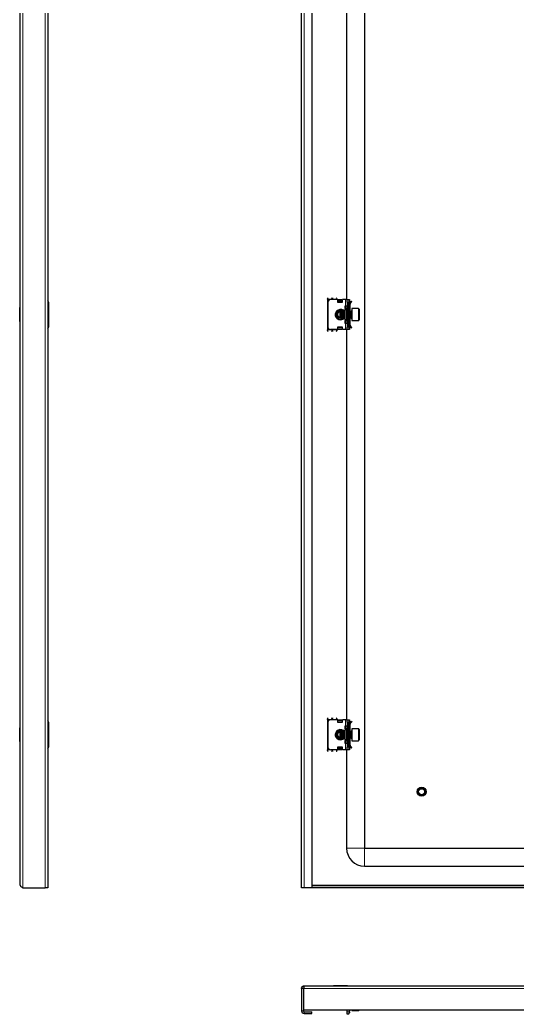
# Model space of a CAD drawing. Header units: millimetres. Extents: x -237 to 1691, y -491 to 1192.
# Drawn here: x 862 to 1276, y -465 to 364 of the extents above; entities that cross this region are included whole.
import ezdxf

# ---------------------------------------------------------------- set-up
doc = ezdxf.new("R2010")
doc.units = ezdxf.units.MM

msp = doc.modelspace()

# ---------------------------------------------------------------- linework, layer by layer
at = {"color": 8, "linetype": 'Continuous', "lineweight": 18}
for p, q in [((864.35, -359.46), (864.35, 995.54)), ((883.15, -359.46), (883.15, 995.54)), ((1098.82, 995.54), (1098.82, -359.46)), ((1118.22, 130.79), (1122.22, 130.79)), ((1122.22, 130.79), (1126.22, 130.79)), ((1130.47, 128.89), (1126.97, 128.89)), ((1133.22, 130.54), (1133.22, 125.04)), ((1133.72, 125.04), (1133.72, 123.29)), ((1135.72, 128.54), (1134.72, 128.54)), ((1136.72, 129.04), (1136.93, 129.24)), ((1136.72, 128.54), (1137.22, 128.54)), ((1134.22, 114.04), (1134.22, 122.04)), ((1138.47, 115.04), (1138.47, 121.04)), ((1144.12, 113.42), (1144.12, 123.04)), ((1133.22, 111.04), (1133.22, 105.54)), ((1133.72, 112.79), (1133.72, 111.04)), ((1144.12, 113.04), (1144.12, 113.42)), ((1118.22, 105.29), (1122.22, 105.29)), ((1126.22, 105.29), (1122.22, 105.29)), ((1126.97, 107.18), (1130.47, 107.18)), ((1134.72, 107.54), (1135.72, 107.54)), ((1136.72, 107.54), (1137.22, 107.54)), ((1136.72, 107.04), (1136.93, 106.83)), ((1118.22, -219.21), (1122.22, -219.21)), ((1122.22, -219.21), (1126.22, -219.21)), ((1130.47, -221.11), (1126.97, -221.11)), ((1133.22, -219.46), (1133.22, -224.96)), ((1135.72, -221.46), (1134.72, -221.46)), ((1136.72, -220.96), (1136.93, -220.76)), ((1136.72, -221.46), (1137.22, -221.46)), ((1133.72, -224.96), (1133.72, -226.71)), ((1134.22, -235.96), (1134.22, -227.96)), ((1138.47, -234.96), (1138.47, -228.96)), ((1144.12, -236.58), (1144.12, -226.96)), ((1133.22, -238.96), (1133.22, -244.46)), ((1133.72, -237.21), (1133.72, -238.96)), ((1144.12, -236.96), (1144.12, -236.58)), ((1118.22, -244.71), (1122.22, -244.71)), ((1126.22, -244.71), (1122.22, -244.71)), ((1126.97, -242.82), (1130.47, -242.82)), ((1134.72, -242.46), (1135.72, -242.46)), ((1136.72, -242.46), (1137.22, -242.46)), ((1136.72, -242.96), (1136.93, -243.17)), ((1149.22, -326.46), (1134.22, -326.46)), ((1149.22, -326.46), (1149.22, -341.46)), ((1682.22, -357.36), (1105.22, -357.36)), ((1098.42, -443.36), (1689.02, -443.36)), ((1098.22, -462.16), (1096.72, -462.16)), ((1098.82, -462.76), (1098.82, -464.26)), ((1134.72, -462.76), (1136.72, -462.76)), ((1144.12, -461.76), (1144.12, -461.26))]:
    msp.add_line(p, q, dxfattribs=at)
at = {"color": 7, "linetype": 'Continuous', "lineweight": 25}
for p, q in [((885.25, 995.54), (885.25, -359.46)), ((1096.72, -359.46), (1096.72, 995.54)), ((1105.22, 995.54), (1105.22, -359.46)), ((862.25, -357.36), (862.25, 993.44)), ((1149.22, 962.54), (1149.22, -326.46)), ((1134.22, 505.54), (1134.22, 130.54)), ((885.75, 128.54), (885.75, 107.54)), ((1118.22, 130.79), (1118.22, 105.29)), ((1118.72, 128.54), (1118.72, 107.54)), ((1126.72, 130.54), (1120.72, 130.54)), ((1126.22, 130.79), (1126.22, 130.54)), ((1126.72, 130.54), (1126.72, 128.54)), ((1126.92, 130.42), (1126.72, 130.42)), ((1126.72, 128.54), (1130.72, 128.54)), ((1126.92, 128.54), (1126.92, 130.42)), ((1126.97, 130.16), (1127.47, 130.51)), ((1127.47, 130.16), (1126.97, 129.81)), ((1126.97, 129.81), (1126.97, 130.16)), ((1126.97, 128.89), (1126.97, 129.81)), ((1126.97, 128.54), (1126.97, 128.89)), ((1127.47, 130.51), (1127.47, 130.16)), ((1127.47, 130.51), (1129.97, 130.51)), ((1127.47, 130.16), (1129.97, 130.16)), ((1129.97, 130.16), (1129.97, 130.51)), ((1129.97, 130.51), (1130.47, 130.16)), ((1130.47, 129.81), (1129.97, 130.16)), ((1130.47, 130.16), (1130.47, 129.81)), ((1130.47, 129.81), (1130.47, 128.89)), ((1130.47, 128.89), (1130.47, 128.54)), ((1133.22, 130.54), (1130.72, 130.54)), ((1130.72, 128.54), (1130.72, 130.54)), ((1132.72, 125.04), (1132.72, 123.04)), ((1133.22, 125.04), (1132.72, 125.04)), ((1134.72, 130.54), (1133.22, 130.54)), ((1134.72, 125.04), (1133.22, 125.04)), ((1134.72, 130.54), (1136.72, 130.54)), ((1134.72, 128.54), (1134.72, 130.54)), ((1134.72, 128.54), (1134.72, 107.54)), ((1135.72, 107.54), (1135.72, 128.54)), ((1136.72, 130.54), (1136.72, 130.27)), ((1136.72, 130.27), (1136.72, 105.81)), ((1136.72, 129.45), (1136.93, 129.24)), ((1137.22, 126.79), (1136.72, 126.79)), ((1137.22, 128.54), (1137.22, 128.08)), ((1137.22, 123.29), (1137.22, 126.79)), ((1137.3, 128.2), (1138.28, 129.18)), ((1137.66, 127.85), (1137.3, 128.2)), ((1137.66, 127.85), (1138.63, 128.82)), ((1138.28, 129.18), (1138.63, 128.82)), ((862.25, 123.82), (861.95, 123.82)), ((861.95, 115.89), (861.95, 123.82)), ((1129.02, 120.79), (1128.2, 120.6)), ((1129.27, 121.04), (1128.72, 120.48)), ((1128.72, 120.48), (1128.72, 115.78)), ((1129.33, 121.04), (1129.27, 121.04)), ((1129.27, 121.04), (1129.27, 115.26)), ((1129.72, 120.48), (1129.33, 121.04)), ((1129.33, 121.04), (1129.33, 119.18)), ((1129.33, 119.18), (1129.33, 115.04)), ((1129.88, 120.72), (1129.51, 120.78)), ((1130.11, 121.04), (1129.72, 120.48)), ((1129.72, 120.48), (1129.72, 118.97)), ((1129.72, 118.97), (1129.72, 115.59)), ((1130.33, 121.04), (1130.11, 121.04)), ((1130.11, 121.04), (1130.11, 119.18)), ((1130.11, 119.18), (1130.11, 115.04)), ((1130.72, 120.48), (1130.33, 121.04)), ((1130.33, 121.04), (1130.33, 119.18)), ((1130.33, 119.18), (1130.33, 115.04)), ((1130.55, 120.73), (1130.79, 120.59)), ((1131.11, 121.04), (1130.72, 120.48)), ((1130.72, 120.48), (1130.72, 118.97)), ((1130.72, 118.97), (1130.72, 115.59)), ((1131.33, 121.04), (1131.11, 121.04)), ((1131.11, 121.04), (1131.11, 119.18)), ((1131.11, 119.18), (1131.11, 115.04)), ((1131.72, 120.48), (1131.33, 121.04)), ((1131.33, 121.04), (1131.33, 119.18)), ((1131.33, 119.18), (1131.33, 115.04)), ((1132.11, 121.04), (1131.72, 120.48)), ((1131.72, 120.48), (1131.72, 118.97)), ((1131.72, 118.97), (1131.72, 115.59)), ((1132.33, 121.04), (1132.11, 121.04)), ((1132.11, 121.04), (1132.11, 119.18)), ((1132.11, 119.18), (1132.11, 115.04)), ((1132.72, 120.48), (1132.33, 121.04)), ((1132.33, 121.04), (1132.33, 119.18)), ((1132.33, 119.18), (1132.33, 115.04)), ((1132.72, 123.29), (1133.72, 123.29)), ((1132.72, 123.04), (1134.39, 122.07)), ((1134.22, 122.04), (1132.72, 122.04)), ((1132.72, 122.04), (1132.72, 114.04)), ((1133.72, 123.29), (1134.22, 123.29)), ((1134.22, 123.29), (1134.22, 122.17)), ((1137.22, 123.29), (1136.72, 123.29)), ((1137.11, 121.04), (1136.72, 120.48)), ((1137.33, 121.04), (1137.11, 121.04)), ((1137.11, 121.04), (1137.11, 119.18)), ((1137.11, 119.18), (1137.11, 115.04)), ((1137.22, 121.04), (1137.22, 123.29)), ((1137.72, 120.48), (1137.33, 121.04)), ((1137.33, 121.04), (1137.33, 119.18)), ((1137.33, 119.18), (1137.33, 115.04)), ((1138.11, 121.04), (1137.72, 120.48)), ((1137.72, 120.48), (1137.72, 118.97)), ((1137.72, 118.97), (1137.72, 115.59)), ((1138.47, 121.04), (1138.11, 121.04)), ((1138.11, 121.04), (1138.11, 119.18)), ((1138.11, 119.18), (1138.11, 115.04)), ((1144.12, 123.04), (1138.72, 123.04)), ((1138.72, 123.04), (1138.72, 113.42)), ((1144.72, 122.44), (1144.72, 113.97)), ((861.95, 112.25), (861.95, 115.89)), ((861.95, 112.25), (862.25, 112.25)), ((1128.72, 115.78), (1128.72, 115.59)), ((1128.72, 115.59), (1129.27, 115.04)), ((1129.27, 115.26), (1129.27, 115.04)), ((1129.27, 115.04), (1129.33, 115.04)), ((1129.33, 115.04), (1129.72, 115.59)), ((1129.72, 115.59), (1130.11, 115.04)), ((1130.11, 115.04), (1130.33, 115.04)), ((1130.33, 115.04), (1130.72, 115.59)), ((1130.79, 115.48), (1130.55, 115.35)), ((1130.72, 115.59), (1131.11, 115.04)), ((1131.11, 115.04), (1131.33, 115.04)), ((1131.33, 115.04), (1131.72, 115.59)), ((1131.72, 115.59), (1132.11, 115.04)), ((1132.11, 115.04), (1132.33, 115.04)), ((1132.33, 115.04), (1132.72, 115.59)), ((1132.72, 114.04), (1134.22, 114.04)), ((1134.39, 114.01), (1132.72, 113.04)), ((1132.72, 113.04), (1132.72, 111.04)), ((1133.72, 112.79), (1132.72, 112.79)), ((1132.72, 111.04), (1133.22, 111.04)), ((1133.22, 111.04), (1134.72, 111.04)), ((1134.22, 112.79), (1133.72, 112.79)), ((1134.22, 113.9), (1134.22, 112.79)), ((1136.72, 115.59), (1137.11, 115.04)), ((1136.72, 112.79), (1137.22, 112.79)), ((1137.22, 109.29), (1136.72, 109.29)), ((1137.11, 115.04), (1137.33, 115.04)), ((1137.22, 112.79), (1137.22, 115.04)), ((1137.22, 109.29), (1137.22, 112.79)), ((1137.22, 107.54), (1137.22, 107.93)), ((1137.66, 108.23), (1137.3, 107.87)), ((1137.3, 107.87), (1138.28, 106.9)), ((1137.33, 115.04), (1137.72, 115.59)), ((1137.66, 108.23), (1138.63, 107.25)), ((1137.72, 115.59), (1138.11, 115.04)), ((1138.11, 115.04), (1138.47, 115.04)), ((1138.72, 113.42), (1138.72, 113.04)), ((1138.72, 113.04), (1144.12, 113.04)), ((1144.72, 113.97), (1144.72, 113.64)), ((1126.72, 105.54), (1120.72, 105.54)), ((1126.22, 105.54), (1126.22, 105.29)), ((1130.72, 107.54), (1126.72, 107.54)), ((1126.72, 107.54), (1126.72, 105.54)), ((1126.72, 105.66), (1126.92, 105.66)), ((1126.92, 105.66), (1126.92, 107.54)), ((1126.97, 107.18), (1126.97, 107.54)), ((1126.97, 106.27), (1126.97, 107.18)), ((1126.97, 106.27), (1127.47, 105.92)), ((1126.97, 105.92), (1126.97, 106.27)), ((1127.47, 105.56), (1126.97, 105.92)), ((1129.97, 105.92), (1127.47, 105.92)), ((1127.47, 105.92), (1127.47, 105.56)), ((1129.97, 105.56), (1127.47, 105.56)), ((1129.97, 105.92), (1130.47, 106.27)), ((1129.97, 105.56), (1129.97, 105.92)), ((1130.47, 105.92), (1129.97, 105.56)), ((1130.47, 107.54), (1130.47, 107.18)), ((1130.47, 107.18), (1130.47, 106.27)), ((1130.47, 106.27), (1130.47, 105.92)), ((1130.72, 105.54), (1130.72, 107.54)), ((1133.22, 105.54), (1130.72, 105.54)), ((1134.72, 105.54), (1133.22, 105.54)), ((1134.22, 105.54), (1134.22, -219.46)), ((1134.72, 105.54), (1134.72, 107.54)), ((1136.72, 105.54), (1134.72, 105.54)), ((1136.93, 106.83), (1136.72, 106.62)), ((1136.72, 105.81), (1136.72, 105.54)), ((1138.28, 106.9), (1138.63, 107.25)), ((885.75, -221.46), (885.75, -242.46)), ((1118.22, -219.21), (1118.22, -244.71)), ((1118.72, -221.46), (1118.72, -242.46)), ((1126.72, -219.46), (1120.72, -219.46)), ((1126.22, -219.21), (1126.22, -219.46)), ((1126.72, -219.46), (1126.72, -221.46)), ((1126.92, -219.58), (1126.72, -219.58)), ((1126.72, -221.46), (1130.72, -221.46)), ((1126.92, -221.46), (1126.92, -219.58)), ((1126.97, -219.84), (1127.47, -219.49)), ((1127.47, -219.84), (1126.97, -220.19)), ((1126.97, -220.19), (1126.97, -219.84)), ((1126.97, -221.11), (1126.97, -220.19)), ((1126.97, -221.46), (1126.97, -221.11)), ((1127.47, -219.49), (1127.47, -219.84)), ((1127.47, -219.49), (1129.97, -219.49)), ((1127.47, -219.84), (1129.97, -219.84)), ((1129.97, -219.84), (1129.97, -219.49)), ((1129.97, -219.49), (1130.47, -219.84)), ((1130.47, -220.19), (1129.97, -219.84)), ((1130.47, -219.84), (1130.47, -220.19)), ((1130.47, -220.19), (1130.47, -221.11)), ((1130.47, -221.11), (1130.47, -221.46)), ((1133.22, -219.46), (1130.72, -219.46)), ((1130.72, -221.46), (1130.72, -219.46)), ((1134.72, -219.46), (1133.22, -219.46)), ((1134.72, -221.46), (1134.72, -219.46)), ((1134.72, -219.46), (1136.72, -219.46)), ((1134.72, -221.46), (1134.72, -242.46)), ((1135.72, -242.46), (1135.72, -221.46)), ((1136.72, -219.46), (1136.72, -219.73)), ((1136.72, -219.73), (1136.72, -244.19)), ((1136.72, -220.55), (1136.93, -220.76)), ((1137.22, -223.21), (1136.72, -223.21)), ((1137.22, -221.46), (1137.22, -221.92)), ((1137.22, -226.71), (1137.22, -223.21)), ((1137.3, -221.8), (1138.28, -220.82)), ((1137.66, -222.15), (1137.3, -221.8)), ((1137.66, -222.15), (1138.63, -221.18)), ((1138.28, -220.82), (1138.63, -221.18)), ((862.25, -226.18), (861.95, -226.18)), ((861.95, -234.11), (861.95, -226.18)), ((1129.02, -229.21), (1128.2, -229.4)), ((1129.27, -228.96), (1128.72, -229.52)), ((1128.72, -229.52), (1128.72, -234.22)), ((1129.33, -228.96), (1129.27, -228.96)), ((1129.27, -228.96), (1129.27, -234.74)), ((1129.72, -229.52), (1129.33, -228.96)), ((1129.33, -228.96), (1129.33, -230.82)), ((1129.33, -230.82), (1129.33, -234.96)), ((1129.88, -229.28), (1129.51, -229.22)), ((1130.11, -228.96), (1129.72, -229.52)), ((1129.72, -229.52), (1129.72, -231.03)), ((1129.72, -231.03), (1129.72, -234.41)), ((1130.33, -228.96), (1130.11, -228.96)), ((1130.11, -228.96), (1130.11, -230.82)), ((1130.11, -230.82), (1130.11, -234.96)), ((1130.72, -229.52), (1130.33, -228.96)), ((1130.33, -228.96), (1130.33, -230.82)), ((1130.33, -230.82), (1130.33, -234.96)), ((1130.55, -229.27), (1130.79, -229.41)), ((1131.11, -228.96), (1130.72, -229.52)), ((1130.72, -229.52), (1130.72, -231.03)), ((1130.72, -231.03), (1130.72, -234.41)), ((1131.33, -228.96), (1131.11, -228.96)), ((1131.11, -228.96), (1131.11, -230.82)), ((1131.11, -230.82), (1131.11, -234.96)), ((1131.72, -229.52), (1131.33, -228.96)), ((1131.33, -228.96), (1131.33, -230.82)), ((1131.33, -230.82), (1131.33, -234.96)), ((1132.11, -228.96), (1131.72, -229.52)), ((1131.72, -229.52), (1131.72, -231.03)), ((1131.72, -231.03), (1131.72, -234.41)), ((1132.33, -228.96), (1132.11, -228.96)), ((1132.11, -228.96), (1132.11, -230.82)), ((1132.11, -230.82), (1132.11, -234.96)), ((1132.72, -229.52), (1132.33, -228.96)), ((1132.33, -228.96), (1132.33, -230.82)), ((1132.33, -230.82), (1132.33, -234.96)), ((1132.72, -224.96), (1132.72, -226.96)), ((1133.22, -224.96), (1132.72, -224.96)), ((1132.72, -226.71), (1133.72, -226.71)), ((1132.72, -226.96), (1134.39, -227.93)), ((1134.22, -227.96), (1132.72, -227.96)), ((1132.72, -227.96), (1132.72, -235.96)), ((1134.72, -224.96), (1133.22, -224.96)), ((1133.72, -226.71), (1134.22, -226.71)), ((1134.22, -226.71), (1134.22, -227.83)), ((1137.22, -226.71), (1136.72, -226.71)), ((1137.11, -228.96), (1136.72, -229.52)), ((1137.33, -228.96), (1137.11, -228.96)), ((1137.11, -228.96), (1137.11, -230.82)), ((1137.11, -230.82), (1137.11, -234.96)), ((1137.22, -228.96), (1137.22, -226.71)), ((1137.72, -229.52), (1137.33, -228.96)), ((1137.33, -228.96), (1137.33, -230.82)), ((1137.33, -230.82), (1137.33, -234.96)), ((1138.11, -228.96), (1137.72, -229.52)), ((1137.72, -229.52), (1137.72, -231.03)), ((1137.72, -231.03), (1137.72, -234.41)), ((1138.47, -228.96), (1138.11, -228.96)), ((1138.11, -228.96), (1138.11, -230.82)), ((1138.11, -230.82), (1138.11, -234.96)), ((1144.12, -226.96), (1138.72, -226.96)), ((1138.72, -226.96), (1138.72, -236.58)), ((1144.72, -227.56), (1144.72, -236.03)), ((861.95, -237.75), (861.95, -234.11)), ((861.95, -237.75), (862.25, -237.75)), ((1128.72, -234.22), (1128.72, -234.41)), ((1128.72, -234.41), (1129.27, -234.96)), ((1129.27, -234.74), (1129.27, -234.96)), ((1129.27, -234.96), (1129.33, -234.96)), ((1129.33, -234.96), (1129.72, -234.41)), ((1129.72, -234.41), (1130.11, -234.96)), ((1130.11, -234.96), (1130.33, -234.96)), ((1130.33, -234.96), (1130.72, -234.41)), ((1130.79, -234.52), (1130.55, -234.65)), ((1130.72, -234.41), (1131.11, -234.96)), ((1131.11, -234.96), (1131.33, -234.96)), ((1131.33, -234.96), (1131.72, -234.41)), ((1131.72, -234.41), (1132.11, -234.96)), ((1132.11, -234.96), (1132.33, -234.96)), ((1132.33, -234.96), (1132.72, -234.41)), ((1132.72, -235.96), (1134.22, -235.96)), ((1134.39, -235.99), (1132.72, -236.96)), ((1132.72, -236.96), (1132.72, -238.96)), ((1133.72, -237.21), (1132.72, -237.21)), ((1132.72, -238.96), (1133.22, -238.96)), ((1133.22, -238.96), (1134.72, -238.96)), ((1134.22, -237.21), (1133.72, -237.21)), ((1134.22, -236.1), (1134.22, -237.21)), ((1136.72, -234.41), (1137.11, -234.96)), ((1136.72, -237.21), (1137.22, -237.21)), ((1137.11, -234.96), (1137.33, -234.96)), ((1137.22, -237.21), (1137.22, -234.96)), ((1137.22, -240.71), (1137.22, -237.21)), ((1137.33, -234.96), (1137.72, -234.41)), ((1137.72, -234.41), (1138.11, -234.96)), ((1138.11, -234.96), (1138.47, -234.96)), ((1138.72, -236.58), (1138.72, -236.96)), ((1138.72, -236.96), (1144.12, -236.96)), ((1144.72, -236.03), (1144.72, -236.36)), ((1126.72, -244.46), (1120.72, -244.46)), ((1126.22, -244.46), (1126.22, -244.71)), ((1130.72, -242.46), (1126.72, -242.46)), ((1126.72, -242.46), (1126.72, -244.46)), ((1126.72, -244.34), (1126.92, -244.34)), ((1126.92, -244.34), (1126.92, -242.46)), ((1126.97, -242.82), (1126.97, -242.46)), ((1126.97, -243.73), (1126.97, -242.82)), ((1126.97, -243.73), (1127.47, -244.08)), ((1126.97, -244.08), (1126.97, -243.73)), ((1127.47, -244.44), (1126.97, -244.08)), ((1129.97, -244.08), (1127.47, -244.08)), ((1127.47, -244.08), (1127.47, -244.44)), ((1129.97, -244.44), (1127.47, -244.44)), ((1129.97, -244.08), (1130.47, -243.73)), ((1129.97, -244.44), (1129.97, -244.08)), ((1130.47, -244.08), (1129.97, -244.44)), ((1130.47, -242.46), (1130.47, -242.82)), ((1130.47, -242.82), (1130.47, -243.73)), ((1130.47, -243.73), (1130.47, -244.08)), ((1130.72, -244.46), (1130.72, -242.46)), ((1133.22, -244.46), (1130.72, -244.46)), ((1134.72, -244.46), (1133.22, -244.46)), ((1134.22, -244.46), (1134.22, -326.46)), ((1134.72, -244.46), (1134.72, -242.46)), ((1136.72, -244.46), (1134.72, -244.46)), ((1137.22, -240.71), (1136.72, -240.71)), ((1136.93, -243.17), (1136.72, -243.38)), ((1136.72, -244.19), (1136.72, -244.46)), ((1137.22, -242.46), (1137.22, -242.07)), ((1137.66, -241.77), (1137.3, -242.13)), ((1137.3, -242.13), (1138.28, -243.1)), ((1137.66, -241.77), (1138.63, -242.75)), ((1138.28, -243.1), (1138.63, -242.75)), ((1149.22, -326.46), (1638.22, -326.46)), ((1149.22, -341.46), (1638.22, -341.46)), ((864.35, -359.46), (883.15, -359.46)), ((885.25, -359.46), (883.15, -359.46)), ((1098.82, -359.46), (1096.72, -359.46)), ((1105.22, -359.46), (1098.82, -359.46)), ((1682.22, -357.96), (1105.22, -357.96)), ((1682.22, -359.46), (1105.22, -359.46)), ((1098.22, -443.36), (1096.72, -443.36)), ((1096.72, -443.36), (1096.72, -462.16)), ((1098.22, -443.36), (1098.22, -462.16)), ((1098.42, -443.36), (1098.42, -461.26)), ((1098.82, -441.26), (1688.62, -441.26)), ((1123.43, -440.96), (1123.43, -441.26)), ((1123.43, -440.96), (1135, -440.96)), ((1135, -441.26), (1135, -440.96)), ((1098.42, -461.26), (1689.02, -461.26)), ((1098.82, -462.76), (1105.22, -462.76)), ((1105.22, -464.26), (1105.22, -462.76)), ((1134.72, -462.76), (1134.72, -461.26)), ((1134.72, -464.76), (1134.72, -462.76)), ((1135.72, -464.76), (1136.72, -463.76)), ((1136.72, -462.76), (1136.72, -461.26)), ((1137.22, -461.76), (1136.72, -461.76)), ((1136.72, -462.76), (1136.72, -463.76)), ((1138.72, -461.26), (1138.72, -461.76)), ((1138.72, -461.76), (1144.12, -461.76)), ((1098.82, -464.26), (1105.22, -464.26)), ((1135.72, -464.76), (1134.72, -464.76))]:
    msp.add_line(p, q, dxfattribs=at)
at = {"color": 7, "linetype": 'Continuous', "lineweight": 25, "flags": 128}
for points in [[(1129.51, 115.29), (1129.75, 115.33), (1129.88, 115.36)], [(1129.51, -234.71), (1129.75, -234.67), (1129.88, -234.64)]]:
    msp.add_lwpolyline(points, dxfattribs=at)
at = {"color": 7, "linetype": 'Continuous', "lineweight": 25}
for radius in [3.75, 3, 2.5]:
    msp.add_circle((1196.72, -279.46), radius, dxfattribs=at)
for centre, radius, start, end in [((883.75, 128.54), 2, 0, 41.40962), ((1120.72, 128.54), 2, 90, 180), ((1137.72, 128.54), 2, 120, 180), ((1136.22, 128.54), 1, 0, 45), ((1129.22, 118.04), 4, 45.71765, 270), ((1129.22, 118.04), 3, 74.33161, 285.66839), ((1129.22, 118.04), 2.76, 111.7574, 265.98739), ((1129.22, 118.04), 2.45, 101.79772, 201.7574), ((1129.22, 118.04), 2.45, 201.7574, 258.20228), ((1134.22, 122.54), 0.5, 270, 360), ((1138.47, 121.29), 0.25, 270, 0), ((1144.12, 122.44), 0.6, 0, 90), ((1129.22, 118.04), 4, 270, 314.28235), ((1134.22, 113.54), 0.5, 0, 90), ((1138.47, 114.79), 0.25, 360, 90), ((1144.12, 113.64), 0.6, 270, 360), ((883.75, 107.54), 2, 318.59038, 0), ((1120.72, 107.54), 2, 180, 270), ((1137.72, 107.54), 2, 180, 240), ((1136.22, 107.54), 1, 315, 0), ((883.75, -221.46), 2, 0, 41.40962), ((1120.72, -221.46), 2, 90, 180), ((1137.72, -221.46), 2, 120, 180), ((1136.22, -221.46), 1, 0, 45), ((1129.22, -231.96), 4, 45.71765, 270), ((1129.22, -231.96), 3, 74.33161, 285.66839), ((1129.22, -231.96), 2.76, 111.7574, 265.98739), ((1129.22, -231.96), 2.45, 101.79772, 201.7574), ((1134.22, -227.46), 0.5, 270, 0), ((1138.47, -228.71), 0.25, 270, 0), ((1144.12, -227.56), 0.6, 0, 90), ((1129.22, -231.96), 2.45, 201.7574, 258.20228), ((1129.22, -231.96), 4, 270, 314.28235), ((1134.22, -236.46), 0.5, 0, 90), ((1138.47, -235.21), 0.25, 360, 90), ((1144.12, -236.36), 0.6, 270, 360), ((883.75, -242.46), 2, 318.59038, 0), ((1120.72, -242.46), 2, 180, 270), ((1137.72, -242.46), 2, 180, 240), ((1136.22, -242.46), 1, 315, 0), ((1149.22, -326.46), 15, 180, 270), ((1098.82, -462.16), 2.1, 180, 270), ((1098.82, -462.16), 0.6, 180, 270), ((1144.12, -461.16), 0.6, 270, 350.40593)]:
    msp.add_arc(centre, radius, start, end, dxfattribs=at)
at = {"color": 8, "linetype": 'Continuous', "lineweight": 18}
for centre, start, end in [((1129.22, 118.04), 38.94244, 270), ((1129.22, 118.04), 270, 321.05756), ((1129.22, -231.96), 38.94244, 270), ((1129.22, -231.96), 270, 321.05756)]:
    msp.add_arc(centre, 4.5, start, end, dxfattribs=at)
at = {"color": 7, "linetype": 'Continuous', "lineweight": 25}
for points, knots in [([(1118.22, 130.79), (1118.31, 131.03), (1118.5, 131.52), (1118.69, 131.91), (1118.79, 132.11)], [0, 0, 0, 0, 0.502065, 1, 1, 1, 1]), ([(1121.65, 132.1), (1121.73, 131.94), (1121.9, 131.6), (1122.09, 131.11), (1122.2, 130.83), (1122.22, 130.79)], [0, 0, 0, 0, 0.415483, 0.917152, 1, 1, 1, 1]), ([(1122.22, 130.79), (1122.31, 131.03), (1122.5, 131.52), (1122.69, 131.91), (1122.79, 132.11)], [0, 0, 0, 0, 0.502065, 1, 1, 1, 1]), ([(1125.65, 132.1), (1125.73, 131.94), (1125.9, 131.6), (1126.09, 131.11), (1126.2, 130.83), (1126.22, 130.79)], [0, 0, 0, 0, 0.415483, 0.917152, 1, 1, 1, 1]), ([(1137.3, 128.2), (1137.15, 128.01), (1136.85, 127.63), (1136.72, 127.11), (1136.72, 126.83), (1136.72, 126.79)], [0, 0, 0, 0, 0.461863, 0.923726, 1, 1, 1, 1]), ([(1137.66, 127.85), (1137.54, 127.7), (1137.35, 127.47), (1137.24, 127.09), (1137.22, 126.89), (1137.22, 126.79)], [0, 0, 0, 0, 0.485042, 0.738404, 1, 1, 1, 1]), ([(1136.72, 109.29), (1136.74, 109.05), (1136.79, 108.56), (1137.08, 108.1), (1137.28, 107.9), (1137.3, 107.87)], [0, 0, 0, 0, 0.461863, 0.923726, 1, 1, 1, 1]), ([(1137.22, 109.29), (1137.24, 109.1), (1137.27, 108.81), (1137.46, 108.45), (1137.59, 108.3), (1137.66, 108.23)], [0, 0, 0, 0, 0.485042, 0.738404, 1, 1, 1, 1]), ([(1118.79, 103.98), (1118.71, 104.13), (1118.54, 104.48), (1118.34, 104.97), (1118.23, 105.25), (1118.22, 105.29)], [0, 0, 0, 0, 0.415483, 0.917152, 1, 1, 1, 1]), ([(1122.22, 105.29), (1122.12, 105.04), (1121.93, 104.56), (1121.74, 104.16), (1121.65, 103.97)], [0, 0, 0, 0, 0.5020654, 1, 1, 1, 1]), ([(1122.79, 103.98), (1122.71, 104.13), (1122.54, 104.48), (1122.34, 104.97), (1122.23, 105.25), (1122.22, 105.29)], [0, 0, 0, 0, 0.4154826, 0.9171518, 1, 1, 1, 1]), ([(1126.22, 105.29), (1126.17, 105.17), (1126.08, 104.93), (1125.93, 104.58), (1125.79, 104.25), (1125.69, 104.06), (1125.65, 103.96)], [0, 0, 0, 0, 0.247454, 0.50208, 0.749534, 1, 1, 1, 1]), ([(1118.22, -219.21), (1118.31, -218.97), (1118.5, -218.48), (1118.69, -218.09), (1118.79, -217.89)], [0, 0, 0, 0, 0.502065, 1, 1, 1, 1]), ([(1121.65, -217.9), (1121.73, -218.06), (1121.9, -218.4), (1122.09, -218.89), (1122.2, -219.17), (1122.22, -219.21)], [0, 0, 0, 0, 0.4154826, 0.9171518, 1, 1, 1, 1]), ([(1122.22, -219.21), (1122.31, -218.97), (1122.5, -218.48), (1122.69, -218.09), (1122.79, -217.89)], [0, 0, 0, 0, 0.502065, 1, 1, 1, 1]), ([(1125.65, -217.9), (1125.73, -218.06), (1125.9, -218.4), (1126.09, -218.89), (1126.2, -219.17), (1126.22, -219.21)], [0, 0, 0, 0, 0.415483, 0.917152, 1, 1, 1, 1]), ([(1137.3, -221.8), (1137.15, -221.99), (1136.85, -222.37), (1136.72, -222.89), (1136.72, -223.17), (1136.72, -223.21)], [0, 0, 0, 0, 0.461863, 0.923726, 1, 1, 1, 1]), ([(1137.66, -222.15), (1137.54, -222.3), (1137.35, -222.53), (1137.24, -222.91), (1137.22, -223.11), (1137.22, -223.21)], [0, 0, 0, 0, 0.485042, 0.738404, 1, 1, 1, 1]), ([(1118.79, -246.02), (1118.71, -245.87), (1118.54, -245.52), (1118.34, -245.03), (1118.23, -244.75), (1118.22, -244.71)], [0, 0, 0, 0, 0.415483, 0.917152, 1, 1, 1, 1]), ([(1122.22, -244.71), (1122.12, -244.96), (1121.93, -245.44), (1121.74, -245.84), (1121.65, -246.03)], [0, 0, 0, 0, 0.5020654, 1, 1, 1, 1]), ([(1122.79, -246.02), (1122.71, -245.87), (1122.54, -245.52), (1122.34, -245.03), (1122.23, -244.75), (1122.22, -244.71)], [0, 0, 0, 0, 0.4154826, 0.9171518, 1, 1, 1, 1]), ([(1126.22, -244.71), (1126.17, -244.83), (1126.08, -245.07), (1125.93, -245.42), (1125.79, -245.75), (1125.69, -245.94), (1125.65, -246.04)], [0, 0, 0, 0, 0.247454, 0.50208, 0.749534, 1, 1, 1, 1]), ([(1136.72, -240.71), (1136.74, -240.95), (1136.79, -241.44), (1137.08, -241.9), (1137.28, -242.1), (1137.3, -242.13)], [0, 0, 0, 0, 0.4618628, 0.9237257, 1, 1, 1, 1]), ([(1137.22, -240.71), (1137.24, -240.9), (1137.27, -241.19), (1137.46, -241.55), (1137.59, -241.7), (1137.66, -241.77)], [0, 0, 0, 0, 0.485042, 0.738404, 1, 1, 1, 1]), ([(862.25, -357.36), (862.25, -357.54), (862.31, -357.71), (862.52, -358.06), (862.67, -358.24), (863.06, -358.59), (863.29, -358.76), (863.8, -359.11), (864.07, -359.29), (864.35, -359.46)], [0, 0, 0, 0, 0.25, 0.25, 0.5, 0.5, 0.75, 0.75, 1, 1, 1, 1]), ([(1096.72, -443.36), (1096.72, -443.09), (1096.77, -442.82), (1096.98, -442.31), (1097.14, -442.08), (1097.53, -441.68), (1097.76, -441.53), (1098.27, -441.32), (1098.54, -441.26), (1098.82, -441.26)], [0, 0, 0, 0, 0.25, 0.25, 0.5, 0.5, 0.75, 0.75, 1, 1, 1, 1]), ([(1098.22, -443.36), (1098.23, -443.29), (1098.25, -443.13), (1098.35, -442.94), (1098.45, -442.91), (1098.48, -442.9)], [0, 0, 0, 0, 0.432796, 0.865566, 1, 1, 1, 1]), ([(1098.82, -441.26), (1098.78, -441.26), (1098.75, -441.32), (1098.68, -441.53), (1098.65, -441.69), (1098.58, -442.07), (1098.55, -442.31), (1098.48, -442.81), (1098.45, -443.09), (1098.42, -443.36)], [0, 0, 0, 0, 0.25, 0.25, 0.5, 0.5, 0.75, 0.75, 1, 1, 1, 1]), ([(1137.13, -461.26), (1137.04, -461.32), (1136.81, -461.47), (1136.72, -461.64), (1136.72, -461.75), (1136.72, -461.76)], [0, 0, 0, 0, 0.3313457, 0.9052264, 1, 1, 1, 1]), ([(1137.53, -461.26), (1137.46, -461.32), (1137.33, -461.44), (1137.24, -461.6), (1137.22, -461.71), (1137.22, -461.76)], [0, 0, 0, 0, 0.360365, 0.675069, 1, 1, 1, 1])]:
    msp.add_open_spline(points, degree=3, knots=knots, dxfattribs=at)

doc.saveas('drawing.dxf')
